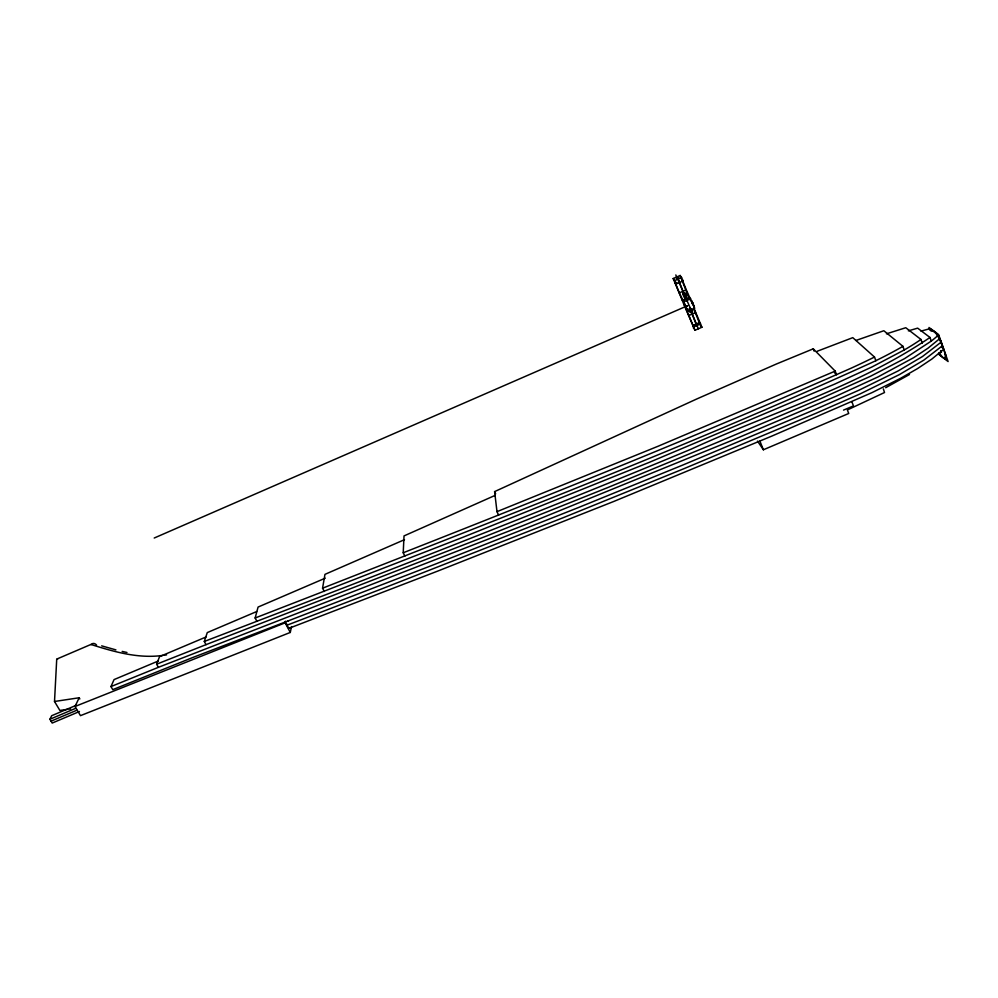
<?xml version="1.0" encoding="UTF-8"?>
<svg xmlns="http://www.w3.org/2000/svg" width="998" height="998" viewBox="0 0 998 998"><rect width="100%" height="100%" fill="white"/><g stroke="black" fill="none" stroke-linecap="round" stroke-linejoin="round"><path stroke-width="1.5" d="M689.169 309.916C689.381 315.168 694.858 311.326 691.577 308.906M404.876 556.111L403.217 552.767L404.028 535.914L494.883 495.495M942.012 347.554L941.625 346.381M67.515 709.341L59.88 710.451L54.516 701.482L56.724 659.104L90.905 644.459C114.034 651.781 138.385 658.855 162.886 655.399M324.25 591.465L322.554 588.196L324.961 574.361L404.477 539.681M79.852 698.912L79.179 697.764L75.025 706.472L80.476 715.653L290.281 632.445L291.503 626.607M920.967 331.124L929.799 328.716L938.394 335.066L943.484 349.5L931.92 359.006L917.561 368.574L900.82 378.18L872.077 392.601L771.903 436.064L613.595 501.532L437.598 571.143L288.746 628.403L288.921 627.617M287.212 624.411L287.037 625.185L382.022 588.77L562.884 517.825L684.029 468.648L816.451 413.072L860.376 393.798L899.485 374.549L923.774 360.166L942.224 345.894M290.281 632.445L285.154 622.814L285.503 621.205M256.873 621.218L255.139 617.999L258.083 607.058L325.273 578.166M938.394 335.066A107.547 33.333 -20.3 0 1 931.271 341.091L904.525 358.644L870.318 376.358L820.867 398.589L718.198 442.002L607.47 487.685L486.413 536.063L206.062 644.633L204.303 641.465L207.272 632.595L256.623 611.574M939.667 338.684L928.053 348.14L913.644 357.683L878.04 376.907L836.075 396.206L731.958 440.392L524.486 525.023L158.383 667.325L156.599 664.206L159.568 656.634L206.012 636.998M691.776 301.907L691.452 300.722M288.746 620.681L192.776 657.507L112.774 689.655L110.978 686.562L114.059 679.588L158.445 660.938M79.441 711.524L52.195 723.063L49.9 719.259L51.684 715.716L76.085 705.361M940.952 342.289L922.464 356.536L898.163 370.919L859.016 390.181L815.054 409.479L682.557 465.143L578.291 507.608L434.33 564.494L288.048 620.943M908.367 330.862L917.649 328.142L929.986 337.461C857.045 387.062 770.905 412.498 691.29 449.088C530.175 516.24 367.252 578.915 204.303 641.465M909.49 374.5L885.688 387.698M922.264 343.112L920.967 339.47A129.665 39.334 -20.6 0 1 904.225 349.974L871.865 367.014L834.652 384.13L649.049 462.448L462.972 537.273L255.139 617.999M883.355 388.883L884.515 392.526L847.377 409.941L848.724 413.484L763.383 449.774L757.494 441.091M322.554 588.196C508.119 515.28 694.446 443.574 875.857 360.727L874.51 357.059L865.453 361.476A284.393 78.642 -21.6 0 1 851.294 368.112C703.54 433.444 553.516 493.573 403.217 552.767M677.916 278.604C681.634 276.134 673.176 279.877 677.916 278.604L687.123 301.296M679.413 281.947L678.241 282.347M498.601 515.068L496.992 511.65L494.609 491.602L696.816 398.951L776.419 363.996L813.258 348.826L835.189 371.106L836.574 374.761L834.478 372.628M835.189 371.106L658.505 446.069L496.992 511.65M693.822 307.846L701.906 327.257L694.97 330.263L685.052 307.247A36.514 2.258 66.9 0 0 682.295 300.485L673.188 278.529L680.149 275.473L683.143 280.925L676.145 283.981L675.222 282.771L676.095 282.384M673.188 278.529L674.76 280.6L681.771 277.519M686.113 306.81L679.339 292.876L686.3 289.832L682.195 279.714L683.143 280.925M682.295 300.485L683.168 300.111M684.029 299.737L687.073 298.414M688.807 297.654L680.149 275.473M682.657 300.386L689.63 297.342L692.699 303.105M683.717 301.833L690.728 298.776M154.216 538.022L687.709 305.637M685.052 307.247L687.21 306.299M694.97 330.263L686.474 309.767L688.208 309.006M686.474 309.767L687.547 311.251L694.708 308.345L692.936 303.28M688.583 315.618L695.519 312.599M692.637 325.573L699.561 322.579M693.61 326.945L700.571 323.926M693.286 327.905L694.146 327.531M49.9 719.259L75.736 708.306M51.048 721.155L76.871 710.214M843.522 410.103L853.452 405.912L851.868 401.732M110.978 686.562L158.383 667.325M156.599 664.206L206.062 644.633M75.025 706.472L285.154 622.814M817.025 351.321L852.779 337.648L874.51 357.059M855.972 340.455L883.841 330.737L902.916 346.318L904.238 349.974M886.436 333.831L905.76 327.718L920.967 339.47M166.591 654.863L164.732 655.15M54.516 701.482L79.179 697.764M69.062 709.116L70.596 708.892M122.155 651.42L126.958 652.48M115.93 649.885L101.659 645.856M938.432 354.053L948.1 361.55L938.557 334.517L929.013 327.481L929.999 330.276M691.477 300.722L692.45 302.556M691.053 309.729L682.819 291.354M687.547 311.251L686.025 306.947M676.669 277.007L679.65 282.459M700.184 324.911L700.858 325.822M701.095 326.146L701.906 327.257M940.827 350.785L941.463 352.369L940.615 351.046M696.093 324.076L698.438 328.766M285.328 621.979L288.746 628.403M693.061 304.939L693.797 306.261L693.136 304.141M691.09 300.797L691.626 301.995M494.609 491.602L495.644 493.81M686.3 289.832L689.63 297.342M692.525 302.332L693.036 303.891M692.575 303.879L692.138 302.843M685.801 306.423C682.071 298.514 688.346 313.771 686.125 307.197M690.005 308.394L696.916 325.41M678.715 281.236L686.075 299.25M690.092 309.155L696.991 326.146M675.821 274.937L677.58 279.278M674.76 280.6L676.145 283.981M675.222 282.771L679.339 292.876M759.915 441.128L763.383 449.774M694.047 309.417L699.673 323.626M813.258 348.826L814.131 351.146M689.955 308.257L692.051 314.108M929.986 337.461L931.284 341.091M692.113 303.242L692.3 303.891M689.244 297.466A36.527 2.433 66.9 0 1 690.304 300.036M57.335 658.93A5.165 0.923 62.5 0 1 57.61 659.179M91.018 644.621A5.477 4.092 80.4 0 1 96.569 645.07M931.92 331.199A15.12 3.119 66.1 0 1 939.18 338.609A15.12 3.119 66.1 0 1 945.268 356.274A15.12 3.119 66.1 0 1 939.392 352.88M935.338 332.134A10.117 2.096 66.2 0 1 941.75 343.561M944.931 352.568A10.105 2.083 66.1 0 1 944.832 359.018M941.613 356.523A10.042 2.058 66.1 0 1 938.943 353.055M930.86 330.949A10.055 2.071 66.2 0 1 932.157 329.802M902.978 346.331A178.006 52.445 -21 0 1 875.82 360.715M682.881 294.173C687.348 306.935 687.784 288.272 682.881 294.048M697.876 324.051L695.07 325.148L697.876 324.051M683.593 302.868L685.314 306.985L683.63 302.905"/></g></svg>
